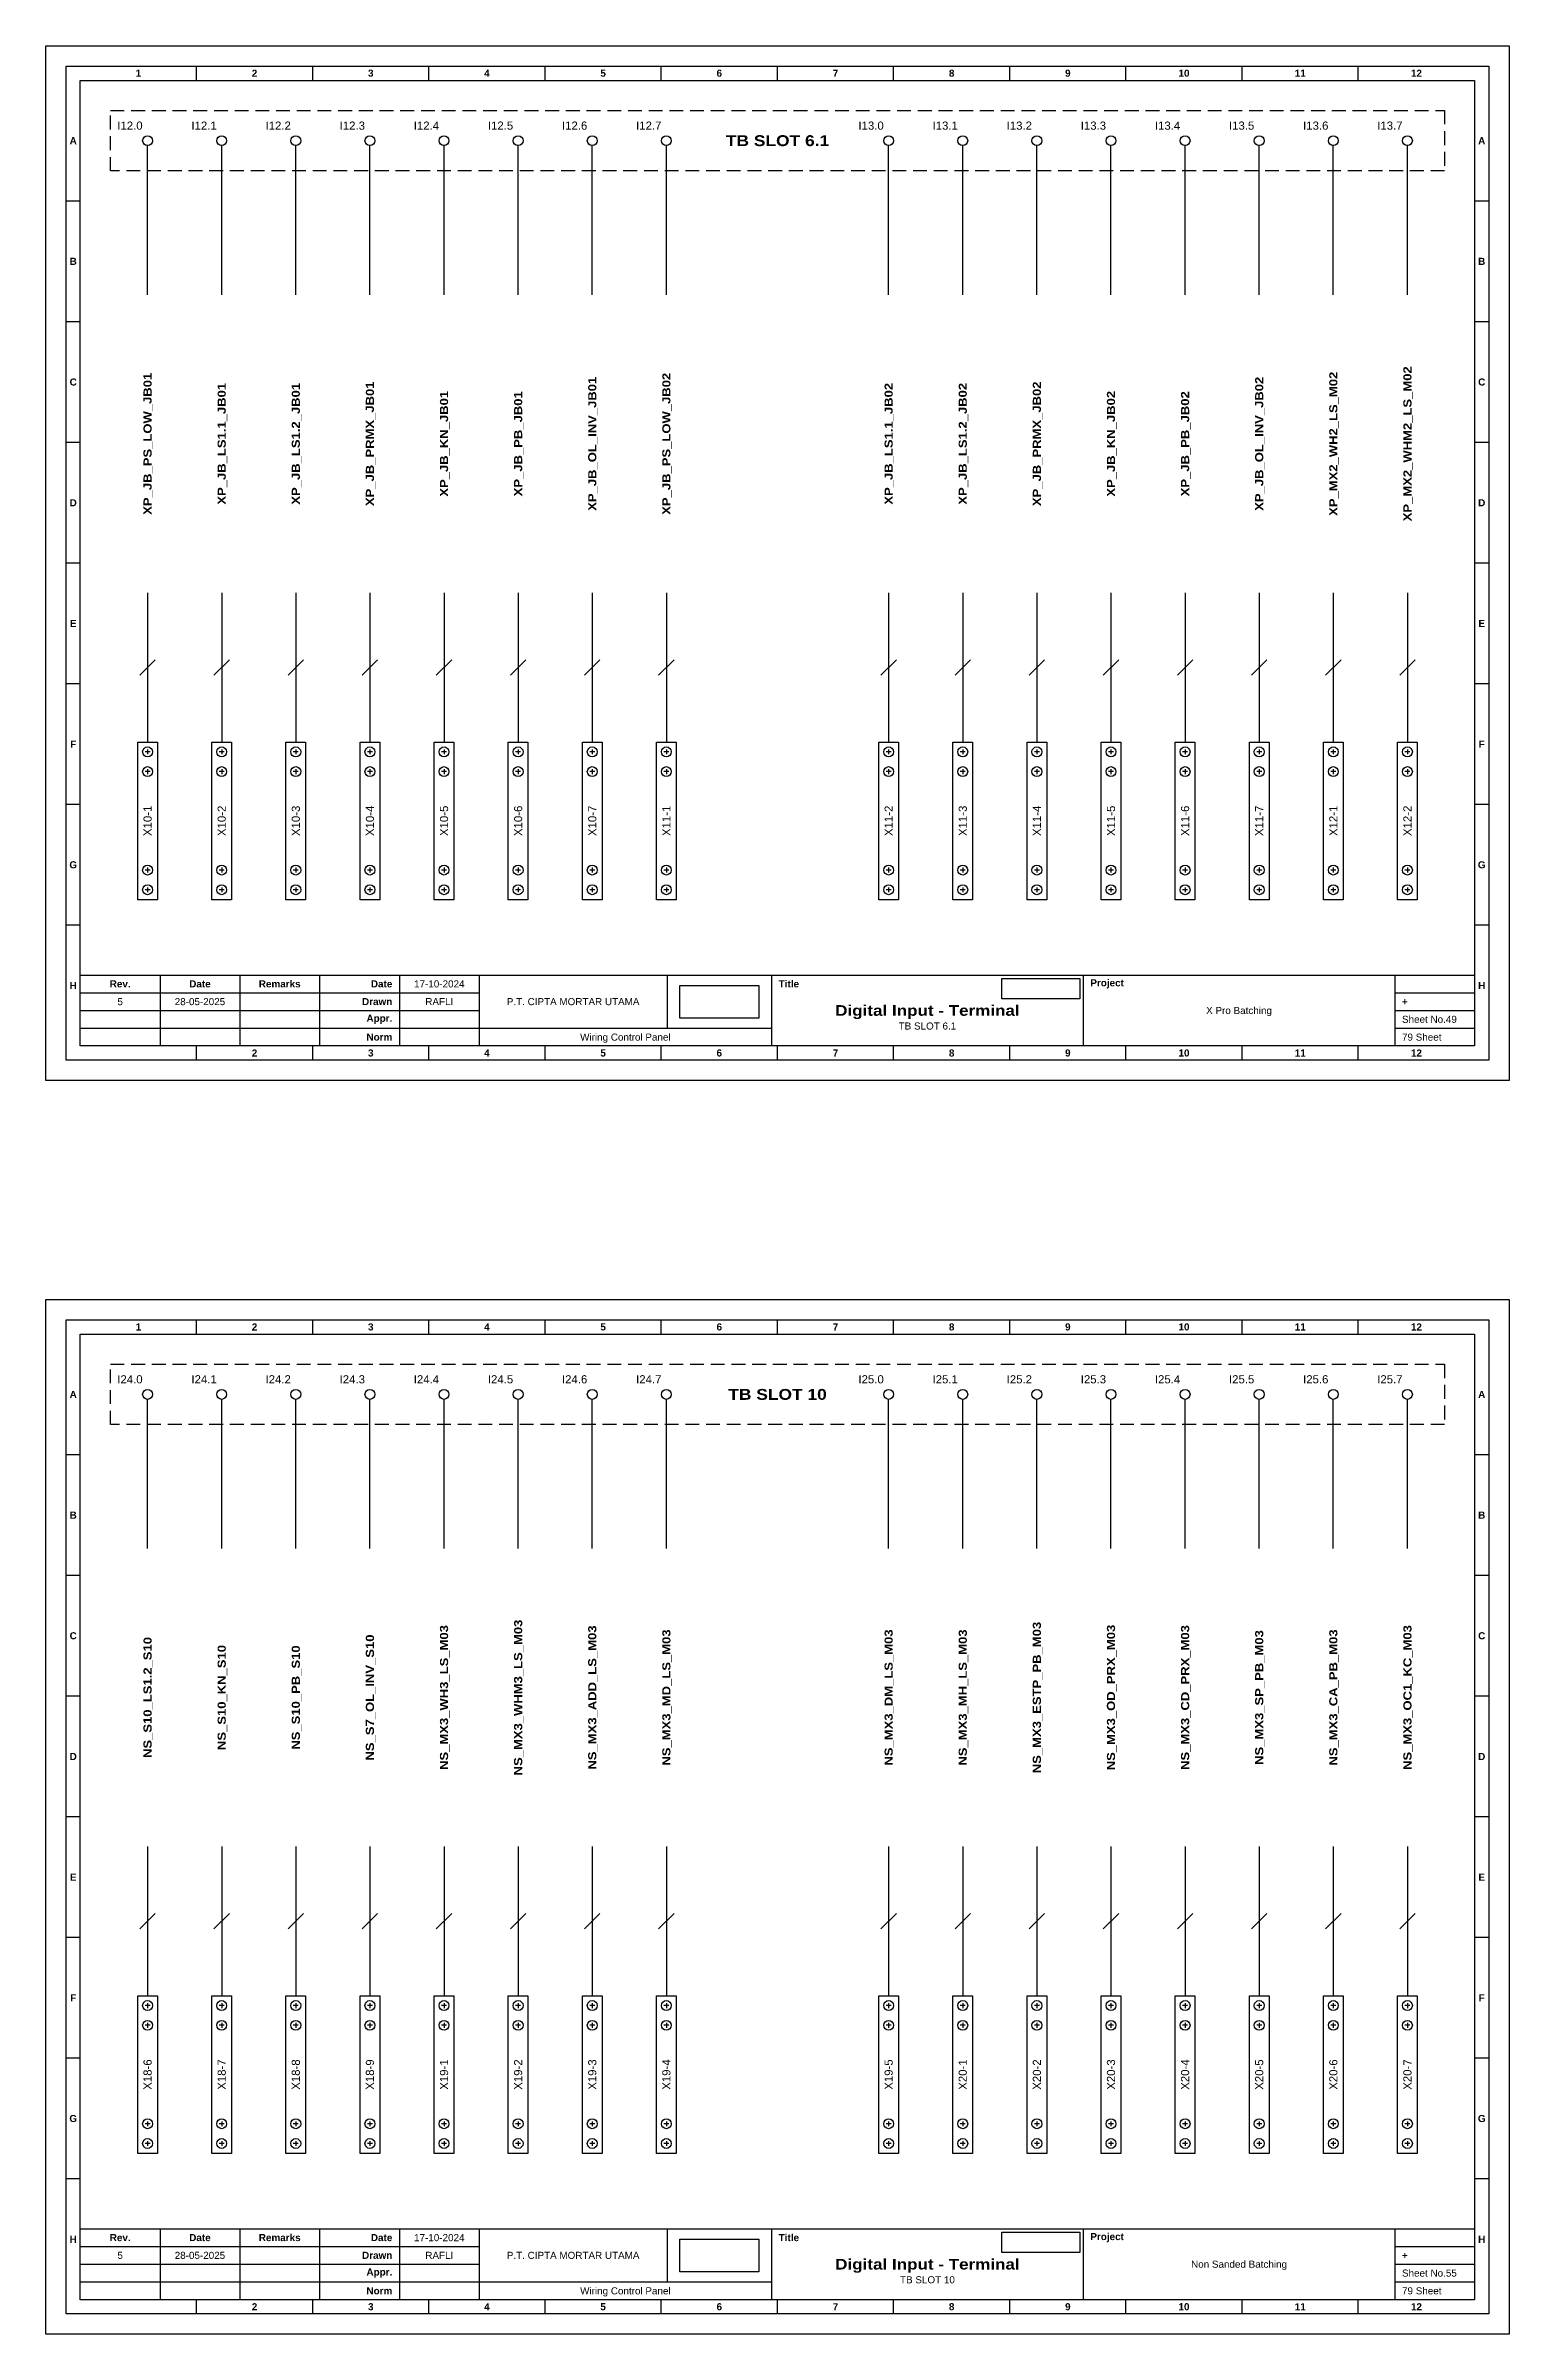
# Model space of a CAD drawing. Header units: millimetres. Extents: x 1758 to 3576, y 1915 to 2566.
# Drawn here: x 2377.8 to 2647.1, y 1914.5 to 2335.6 of the extents above; entities that cross this region are included whole.
import ezdxf
from ezdxf.enums import TextEntityAlignment as Align

# ---------------------------------------------------------------- set-up
doc = ezdxf.new("R2010")
doc.units = ezdxf.units.MM
doc.linetypes.add('HIDDEN', pattern=[9.525, 6.35, -3.175])
doc.styles.add('Bold', font='ariblk.ttf', dxfattribs={"height": 25.4})
doc.styles.get("Standard").update_dxf_attribs({"font": 'arial.ttf'})
picture_1 = doc.add_image_def('image1.png', size_in_pixel=(2048, 847))
picture_2 = doc.add_image_def('image2.png', size_in_pixel=(2092, 542))

# ---------------------------------------------------------------- blocks, each defined once
blk = doc.blocks.new('KOP MU PROJECT')
at = {"color": 6, "ltscale": 50}
for p, q in [((27.74, 184.05), (27.74, 186.66)), ((49.13, 184.05), (49.13, 186.66)), ((70.51, 184.05), (70.51, 186.66)), ((91.89, 184.05), (91.89, 186.66)), ((113.27, 184.05), (113.27, 186.66)), ((134.66, 184.05), (134.66, 186.66)), ((156.04, 184.05), (156.04, 186.66)), ((177.42, 184.05), (177.42, 186.66)), ((198.8, 184.05), (198.8, 186.66)), ((220.19, 184.05), (220.19, 186.66)), ((241.57, 184.05), (241.57, 186.66)), ((6.36, 161.84), (3.75, 161.84)), ((265.59, 161.84), (262.98, 161.84)), ((6.36, 139.63), (3.75, 139.63)), ((265.59, 139.63), (262.98, 139.63)), ((6.36, 117.42), (3.75, 117.42)), ((265.59, 117.42), (262.98, 117.42)), ((6.36, 95.22), (3.75, 95.22)), ((265.59, 95.22), (262.98, 95.22)), ((6.36, 73.01), (3.75, 73.01)), ((265.59, 73.01), (262.98, 73.01)), ((6.36, 50.8), (3.75, 50.8)), ((265.59, 50.8), (262.98, 50.8)), ((6.36, 28.59), (3.75, 28.59)), ((265.59, 28.59), (262.98, 28.59)), ((27.74, 3.75), (27.74, 6.36)), ((49.13, 3.75), (49.13, 6.36)), ((70.51, 3.75), (70.51, 6.36)), ((91.89, 3.75), (91.89, 6.36)), ((113.27, 3.75), (113.27, 6.36)), ((134.66, 3.75), (134.66, 6.36)), ((156.04, 3.75), (156.04, 6.36)), ((177.42, 3.75), (177.42, 6.36)), ((198.8, 3.75), (198.8, 6.36)), ((220.19, 3.75), (220.19, 6.36)), ((241.57, 3.75), (241.57, 6.36))]:
    blk.add_line(p, q, dxfattribs=at)
at = {"ltscale": 50}
for p, q in [((6.36, 19.41), (262.98, 19.41)), ((21.04, 19.41), (21.04, 6.36)), ((35.72, 19.41), (35.72, 6.36)), ((50.41, 19.41), (50.41, 6.36)), ((65.09, 19.41), (65.09, 6.36)), ((79.77, 19.41), (79.77, 6.36)), ((114.35, 19.41), (114.35, 9.62)), ((133.6, 19.41), (133.6, 6.36)), ((190.95, 19.41), (190.95, 6.36)), ((248.3, 19.41), (248.3, 6.36)), ((6.36, 16.15), (79.77, 16.15)), ((6.36, 12.89), (79.77, 12.89)), ((248.3, 16.15), (262.98, 16.15)), ((248.3, 12.89), (262.98, 12.89)), ((6.36, 9.62), (133.6, 9.62)), ((248.3, 9.62), (262.98, 9.62))]:
    blk.add_line(p, q, dxfattribs=at)
at = {"color": 1, "ltscale": 50}
blk.add_lwpolyline([(269.34, 0), (0, 0), (0, 190.41), (269.34, 190.41)], close=True, dxfattribs=at)
at = {"color": 6, "ltscale": 50}
for points in [[(265.59, 3.75), (3.75, 3.75), (3.75, 186.66), (265.59, 186.66)], [(262.98, 6.36), (6.36, 6.36), (6.36, 184.05), (262.98, 184.05)]]:
    blk.add_lwpolyline(points, close=True, dxfattribs=at)
at = {"ltscale": 50, "char_height": 1.305, "attachment_point": 4}
for s, width, heights, insert in [('\\pxqc;{\\fArial|b1|i0|c0|p34;1}', 21.3825, [2.51], (6.36, 185.36)), ('\\pxqc;{\\fArial|b1|i0|c0|p34;2}', 21.3825, [2.51], (27.74, 185.36)), ('\\pxqc;{\\fArial|b1|i0|c0|p34;3}', 21.3825, [2.51], (49.13, 185.36)), ('\\pxqc;{\\fArial|b1|i0|c0|p34;4}', 21.3825, [2.51], (70.51, 185.36)), ('\\pxqc;{\\fArial|b1|i0|c0|p34;5}', 21.3825, [2.51], (91.89, 185.36)), ('\\pxqc;{\\fArial|b1|i0|c0|p34;6}', 21.3825, [2.51], (113.27, 185.36)), ('\\pxqc;{\\fArial|b1|i0|c0|p34;7}', 21.3825, [2.51], (134.66, 185.36)), ('\\pxqc;{\\fArial|b1|i0|c0|p34;8}', 21.3825, [2.51], (156.04, 185.36)), ('\\pxqc;{\\fArial|b1|i0|c0|p34;9}', 21.3825, [2.51], (177.42, 185.36)), ('\\pxqc;{\\fArial|b1|i0|c0|p34;10}', 21.3825, [2.51], (198.8, 185.36)), ('\\pxqc;{\\fArial|b1|i0|c0|p34;11}', 21.3825, [2.51], (220.19, 185.36)), ('\\pxqc;{\\fArial|b1|i0|c0|p34;12}', 21.3825, [2.51], (241.57, 185.36)), ('\\pxqc;{\\fArial|b1|i0|c0|p34;A}', 2.61, [2.51], (3.75, 172.95)), ('\\pxqc;{\\fArial|b1|i0|c0|p34;A}', 2.61, [2.51], (262.98, 172.95)), ('\\pxqc;{\\fArial|b1|i0|c0|p34;B}', 2.61, [2.51], (3.75, 150.74)), ('\\pxqc;{\\fArial|b1|i0|c0|p34;B}', 2.61, [2.51], (262.98, 150.74)), ('\\pxqc;{\\fArial|b1|i0|c0|p34;C}', 2.61, [2.51], (3.75, 128.53)), ('\\pxqc;{\\fArial|b1|i0|c0|p34;C}', 2.61, [2.51], (262.98, 128.53)), ('\\pxqc;{\\fArial|b1|i0|c0|p34;D}', 2.61, [2.51], (3.75, 106.32)), ('\\pxqc;{\\fArial|b1|i0|c0|p34;D}', 2.61, [2.51], (262.98, 106.32)), ('\\pxqc;{\\fArial|b1|i0|c0|p34;E}', 2.61, [2.51], (3.75, 84.11)), ('\\pxqc;{\\fArial|b1|i0|c0|p34;E}', 2.61, [2.51], (262.98, 84.11)), ('\\pxqc;{\\fArial|b1|i0|c0|p34;F}', 2.61, [2.51], (3.75, 61.9)), ('\\pxqc;{\\fArial|b1|i0|c0|p34;F}', 2.61, [2.51], (262.98, 61.9)), ('\\pxqc;{\\fArial|b1|i0|c0|p34;G}', 2.61, [2.51], (3.75, 39.69)), ('\\pxqc;{\\fArial|b1|i0|c0|p34;G}', 2.61, [2.51], (262.98, 39.69)), ('\\pxqc;{\\fArial|b1|i0|c0|p34;H}', 2.61, [2.51], (3.75, 17.47)), ('\\pxqc;{\\fArial|b1|i0|c0|p34;Rev.}', 14.6811, [2.88], (6.36, 17.78)), ('\\pxqc;{\\fArial|b1|i0|c0|p34;Date}', 14.6811, [2.88], (21.04, 17.78)), ('\\pxqc;{\\fArial|b1|i0|c0|p34;Remarks}', 14.6811, [2.88], (35.72, 17.78)), ('\\pxqr;{\\fArial|b1|i0|c0|p34;Date}', 13.3761, [2.88], (50.41, 17.78)), ('\\pxql;{\\fArial|b1|i0|c0|p34;Title}', 50.2419, [2.88], (134.9, 17.78)), ('\\pxql;{\\fArial|b1|i0|c0|p34;Project}', 50.2419, [2.88], (192.25, 17.78)), ('\\pxqc;{\\fArial|b1|i0|c0|p34;H}', 2.61, [2.51], (262.98, 17.47)), ('\\pxqr;{\\fArial|b1|i0|c0|p34;Drawn}', 13.3761, [2.88], (50.41, 14.52)), ('\\pxql;{\\fArial|b1|i0|c0|p34;+}', 14.6811, [2.88], (249.61, 14.52)), ('\\pxqr;{\\fArial|b1|i0|c0|p34;Appr.}', 13.3761, [2.88], (50.41, 11.26)), ('\\pxqr;{\\fArial|b1|i0|c0|p34;Norm}', 13.3761, [2.88], (50.41, 7.99)), ('\\pxqc;{\\fArial|b1|i0|c0|p34;2}', 21.3825, [2.51], (27.74, 5.06)), ('\\pxqc;{\\fArial|b1|i0|c0|p34;3}', 21.3825, [2.51], (49.13, 5.06)), ('\\pxqc;{\\fArial|b1|i0|c0|p34;4}', 21.3825, [2.51], (70.51, 5.06)), ('\\pxqc;{\\fArial|b1|i0|c0|p34;5}', 21.3825, [2.51], (91.89, 5.06)), ('\\pxqc;{\\fArial|b1|i0|c0|p34;6}', 21.3825, [2.51], (113.27, 5.06)), ('\\pxqc;{\\fArial|b1|i0|c0|p34;7}', 21.3825, [2.51], (134.66, 5.06)), ('\\pxqc;{\\fArial|b1|i0|c0|p34;8}', 21.3825, [2.51], (156.04, 5.06)), ('\\pxqc;{\\fArial|b1|i0|c0|p34;9}', 21.3825, [2.51], (177.42, 5.06)), ('\\pxqc;{\\fArial|b1|i0|c0|p34;10}', 21.3825, [2.51], (198.8, 5.06)), ('\\pxqc;{\\fArial|b1|i0|c0|p34;11}', 21.3825, [2.51], (220.19, 5.06)), ('\\pxqc;{\\fArial|b1|i0|c0|p34;12}', 21.3825, [2.51], (241.57, 5.06))]:
    blk.add_mtext_dynamic_manual_height_columns(s, width=width, gutter_width=0.0326, heights=heights, dxfattribs=dict(at, insert=insert))
at = {"ltscale": 50}
for tag, p in [('DATECREATED', (72.43, 17.78)), ('REV', (13.7, 14.52)), ('REVDATE', (28.38, 14.52)), ('REMARKS', (43.06, 14.52)), ('DRAWN', (72.43, 14.52)), ('COMPANY', (97.06, 14.52)), ('PROJECT', (219.62, 12.89)), ('NORM', (72.43, 7.99)), ('APPR', (72.43, 11.26)), ('DRAWINGCATEGORY', (106.68, 7.99)), ('DESCRIPTION', (162.27, 10.03))]:
    blk.add_attdef(tag, text='', height=1.3, dxfattribs=at).set_placement(p, align=Align.MIDDLE_CENTER)
at = {"ltscale": 50, "style": 'Bold'}
blk.add_attdef('TITLE', text='', height=1.96, dxfattribs=at).set_placement((162.27, 12.89), align=Align.MIDDLE_CENTER)
at = {"ltscale": 50}
for tag, p in [('TOTALSHEET', (249.61, 7.99)), ('SHEETNUMBER', (249.61, 11.26))]:
    blk.add_attdef(tag, text='', height=1.3, dxfattribs=at).set_placement(p, align=Align.MIDDLE_LEFT)
image = blk.add_image(picture_1, insert=(116.72, 11.48), size_in_units=(14.5, 6), dxfattribs=at)
image.dxf.flags = 15
image = blk.add_image(picture_2, insert=(175.94, 15.04), size_in_units=(14.36, 3.72), dxfattribs=at)
image.dxf.flags = 15

msp = doc.modelspace()

# ---------------------------------------------------------------- linework, layer by layer
at = {"color": 146, "true_color": 0x105689}
for p, q in [((2396.49, 2289.83), (2396.49, 2317.27)), ((2410.13, 2289.83), (2410.13, 2317.27)), ((2423.77, 2289.83), (2423.77, 2317.27)), ((2437.41, 2289.83), (2437.41, 2317.27)), ((2451.05, 2289.83), (2451.05, 2317.27)), ((2464.69, 2289.83), (2464.69, 2317.27)), ((2478.33, 2289.83), (2478.33, 2317.27)), ((2491.97, 2289.83), (2491.97, 2317.27)), ((2532.88, 2289.83), (2532.88, 2317.27)), ((2546.52, 2289.83), (2546.52, 2317.27)), ((2560.16, 2289.83), (2560.16, 2317.27)), ((2573.8, 2289.83), (2573.8, 2317.27)), ((2587.44, 2289.83), (2587.44, 2317.27)), ((2601.08, 2289.83), (2601.08, 2317.27)), ((2614.72, 2289.83), (2614.72, 2317.27)), ((2628.36, 2289.83), (2628.36, 2317.27)), ((2396.49, 2234.96), (2396.49, 2207.52)), ((2410.13, 2234.96), (2410.13, 2207.52)), ((2423.77, 2234.96), (2423.77, 2207.52)), ((2437.41, 2234.96), (2437.41, 2207.52)), ((2451.05, 2234.96), (2451.05, 2207.52)), ((2464.69, 2234.96), (2464.69, 2207.52)), ((2478.33, 2234.96), (2478.33, 2207.52)), ((2491.97, 2234.96), (2491.97, 2207.52)), ((2532.88, 2234.96), (2532.88, 2207.52)), ((2546.52, 2234.96), (2546.52, 2207.52)), ((2560.16, 2234.96), (2560.16, 2207.52)), ((2573.8, 2234.96), (2573.8, 2207.52)), ((2587.44, 2234.96), (2587.44, 2207.52)), ((2601.08, 2234.96), (2601.08, 2207.52)), ((2614.72, 2234.96), (2614.72, 2207.52)), ((2628.36, 2234.96), (2628.36, 2207.52)), ((2395.07, 2219.83), (2397.9, 2222.66)), ((2408.71, 2219.83), (2411.54, 2222.66)), ((2422.35, 2219.83), (2425.18, 2222.66)), ((2435.99, 2219.83), (2438.82, 2222.66)), ((2449.63, 2219.83), (2452.46, 2222.66)), ((2463.27, 2219.83), (2466.1, 2222.66)), ((2476.91, 2219.83), (2479.74, 2222.66)), ((2490.55, 2219.83), (2493.38, 2222.66)), ((2531.47, 2219.83), (2534.3, 2222.66)), ((2545.11, 2219.83), (2547.94, 2222.66)), ((2558.75, 2219.83), (2561.58, 2222.66)), ((2572.39, 2219.83), (2575.22, 2222.66)), ((2586.03, 2219.83), (2588.86, 2222.66)), ((2599.67, 2219.83), (2602.5, 2222.66)), ((2613.31, 2219.83), (2616.14, 2222.66)), ((2626.95, 2219.83), (2629.78, 2222.66)), ((2396.49, 2059.13), (2396.49, 2086.57)), ((2410.13, 2059.13), (2410.13, 2086.57)), ((2423.77, 2059.13), (2423.77, 2086.57)), ((2437.41, 2059.13), (2437.41, 2086.57)), ((2451.05, 2059.13), (2451.05, 2086.57)), ((2464.69, 2059.13), (2464.69, 2086.57)), ((2478.33, 2059.13), (2478.33, 2086.57)), ((2491.97, 2059.13), (2491.97, 2086.57)), ((2532.88, 2059.13), (2532.88, 2086.57)), ((2546.52, 2059.13), (2546.52, 2086.57)), ((2560.16, 2059.13), (2560.16, 2086.57)), ((2573.8, 2059.13), (2573.8, 2086.57)), ((2587.44, 2059.13), (2587.44, 2086.57)), ((2601.08, 2059.13), (2601.08, 2086.57)), ((2614.72, 2059.13), (2614.72, 2086.57)), ((2628.36, 2059.13), (2628.36, 2086.57)), ((2396.49, 2004.26), (2396.49, 1976.82)), ((2410.13, 2004.26), (2410.13, 1976.82)), ((2423.77, 2004.26), (2423.77, 1976.82)), ((2437.41, 2004.26), (2437.41, 1976.82)), ((2451.05, 2004.26), (2451.05, 1976.82)), ((2464.69, 2004.26), (2464.69, 1976.82)), ((2478.33, 2004.26), (2478.33, 1976.82)), ((2491.97, 2004.26), (2491.97, 1976.82)), ((2532.88, 2004.26), (2532.88, 1976.82)), ((2546.52, 2004.26), (2546.52, 1976.82)), ((2560.16, 2004.26), (2560.16, 1976.82)), ((2573.8, 2004.26), (2573.8, 1976.82)), ((2587.44, 2004.26), (2587.44, 1976.82)), ((2601.08, 2004.26), (2601.08, 1976.82)), ((2614.72, 2004.26), (2614.72, 1976.82)), ((2628.36, 2004.26), (2628.36, 1976.82)), ((2395.07, 1989.12), (2397.9, 1991.95)), ((2408.71, 1989.12), (2411.54, 1991.95)), ((2422.35, 1989.12), (2425.18, 1991.95)), ((2435.99, 1989.12), (2438.82, 1991.95)), ((2449.63, 1989.12), (2452.46, 1991.95)), ((2463.27, 1989.12), (2466.1, 1991.95)), ((2476.91, 1989.12), (2479.74, 1991.95)), ((2490.55, 1989.12), (2493.38, 1991.95)), ((2531.47, 1989.12), (2534.3, 1991.95)), ((2545.11, 1989.12), (2547.94, 1991.95)), ((2558.75, 1989.12), (2561.58, 1991.95)), ((2572.39, 1989.12), (2575.22, 1991.95)), ((2586.03, 1989.12), (2588.86, 1991.95)), ((2599.67, 1989.12), (2602.5, 1991.95)), ((2613.31, 1989.12), (2616.14, 1991.95)), ((2626.95, 1989.12), (2629.78, 1991.95))]:
    msp.add_line(p, q, dxfattribs=at)
at = {"color": 6}
for p, q in [((2396.94, 2205.71), (2396.03, 2205.71)), ((2396.49, 2206.16), (2396.49, 2205.26)), ((2396.49, 2202.54), (2396.49, 2201.63)), ((2410.58, 2205.71), (2409.67, 2205.71)), ((2410.13, 2206.16), (2410.13, 2205.26)), ((2410.13, 2202.54), (2410.13, 2201.63)), ((2424.22, 2205.71), (2423.31, 2205.71)), ((2423.77, 2206.16), (2423.77, 2205.26)), ((2423.77, 2202.54), (2423.77, 2201.63)), ((2437.86, 2205.71), (2436.95, 2205.71)), ((2437.41, 2206.16), (2437.41, 2205.26)), ((2437.41, 2202.54), (2437.41, 2201.63)), ((2451.5, 2205.71), (2450.59, 2205.71)), ((2451.05, 2206.16), (2451.05, 2205.26)), ((2451.05, 2202.54), (2451.05, 2201.63)), ((2465.14, 2205.71), (2464.23, 2205.71)), ((2464.69, 2206.16), (2464.69, 2205.26)), ((2464.69, 2202.54), (2464.69, 2201.63)), ((2478.78, 2205.71), (2477.87, 2205.71)), ((2478.33, 2206.16), (2478.33, 2205.26)), ((2478.33, 2202.54), (2478.33, 2201.63)), ((2492.42, 2205.71), (2491.51, 2205.71)), ((2491.97, 2206.16), (2491.97, 2205.26)), ((2491.97, 2202.54), (2491.97, 2201.63)), ((2533.34, 2205.71), (2532.43, 2205.71)), ((2532.88, 2206.16), (2532.88, 2205.26)), ((2532.88, 2202.54), (2532.88, 2201.63)), ((2546.98, 2205.71), (2546.07, 2205.71)), ((2546.52, 2206.16), (2546.52, 2205.26)), ((2546.52, 2202.54), (2546.52, 2201.63)), ((2560.62, 2205.71), (2559.71, 2205.71)), ((2560.16, 2206.16), (2560.16, 2205.26)), ((2560.16, 2202.54), (2560.16, 2201.63)), ((2574.26, 2205.71), (2573.35, 2205.71)), ((2573.8, 2206.16), (2573.8, 2205.26)), ((2573.8, 2202.54), (2573.8, 2201.63)), ((2587.9, 2205.71), (2586.99, 2205.71)), ((2587.44, 2206.16), (2587.44, 2205.26)), ((2587.44, 2202.54), (2587.44, 2201.63)), ((2601.54, 2205.71), (2600.63, 2205.71)), ((2601.08, 2206.16), (2601.08, 2205.26)), ((2601.08, 2202.54), (2601.08, 2201.63)), ((2615.18, 2205.71), (2614.27, 2205.71)), ((2614.72, 2206.16), (2614.72, 2205.26)), ((2614.72, 2202.54), (2614.72, 2201.63)), ((2628.82, 2205.71), (2627.91, 2205.71)), ((2628.36, 2206.16), (2628.36, 2205.26)), ((2628.36, 2202.54), (2628.36, 2201.63)), ((2396.94, 2202.08), (2396.03, 2202.08)), ((2410.58, 2202.08), (2409.67, 2202.08)), ((2424.22, 2202.08), (2423.31, 2202.08)), ((2437.86, 2202.08), (2436.95, 2202.08)), ((2451.5, 2202.08), (2450.59, 2202.08)), ((2465.14, 2202.08), (2464.23, 2202.08)), ((2478.78, 2202.08), (2477.87, 2202.08)), ((2492.42, 2202.08), (2491.51, 2202.08)), ((2533.34, 2202.08), (2532.43, 2202.08)), ((2546.98, 2202.08), (2546.07, 2202.08)), ((2560.62, 2202.08), (2559.71, 2202.08)), ((2574.26, 2202.08), (2573.35, 2202.08)), ((2587.9, 2202.08), (2586.99, 2202.08)), ((2601.54, 2202.08), (2600.63, 2202.08)), ((2615.18, 2202.08), (2614.27, 2202.08)), ((2628.82, 2202.08), (2627.91, 2202.08)), ((2396.94, 2183.95), (2396.03, 2183.95)), ((2396.49, 2184.41), (2396.49, 2183.5)), ((2410.58, 2183.95), (2409.67, 2183.95)), ((2410.13, 2184.41), (2410.13, 2183.5)), ((2424.22, 2183.95), (2423.31, 2183.95)), ((2423.77, 2184.41), (2423.77, 2183.5)), ((2437.86, 2183.95), (2436.95, 2183.95)), ((2437.41, 2184.41), (2437.41, 2183.5)), ((2451.5, 2183.95), (2450.59, 2183.95)), ((2451.05, 2184.41), (2451.05, 2183.5)), ((2465.14, 2183.95), (2464.23, 2183.95)), ((2464.69, 2184.41), (2464.69, 2183.5)), ((2478.78, 2183.95), (2477.87, 2183.95)), ((2478.33, 2184.41), (2478.33, 2183.5)), ((2492.42, 2183.95), (2491.51, 2183.95)), ((2491.97, 2184.41), (2491.97, 2183.5)), ((2533.34, 2183.95), (2532.43, 2183.95)), ((2532.88, 2184.41), (2532.88, 2183.5)), ((2546.98, 2183.95), (2546.07, 2183.95)), ((2546.52, 2184.41), (2546.52, 2183.5)), ((2560.62, 2183.95), (2559.71, 2183.95)), ((2560.16, 2184.41), (2560.16, 2183.5)), ((2574.26, 2183.95), (2573.35, 2183.95)), ((2573.8, 2184.41), (2573.8, 2183.5)), ((2587.9, 2183.95), (2586.99, 2183.95)), ((2587.44, 2184.41), (2587.44, 2183.5)), ((2601.54, 2183.95), (2600.63, 2183.95)), ((2601.08, 2184.41), (2601.08, 2183.5)), ((2615.18, 2183.95), (2614.27, 2183.95)), ((2614.72, 2184.41), (2614.72, 2183.5)), ((2628.82, 2183.95), (2627.91, 2183.95)), ((2628.36, 2184.41), (2628.36, 2183.5)), ((2396.94, 2180.33), (2396.03, 2180.33)), ((2396.49, 2180.78), (2396.49, 2179.87)), ((2410.58, 2180.33), (2409.67, 2180.33)), ((2410.13, 2180.78), (2410.13, 2179.87)), ((2424.22, 2180.33), (2423.31, 2180.33)), ((2423.77, 2180.78), (2423.77, 2179.87)), ((2437.86, 2180.33), (2436.95, 2180.33)), ((2437.41, 2180.78), (2437.41, 2179.87)), ((2451.5, 2180.33), (2450.59, 2180.33)), ((2451.05, 2180.78), (2451.05, 2179.87)), ((2465.14, 2180.33), (2464.23, 2180.33)), ((2464.69, 2180.78), (2464.69, 2179.87)), ((2478.78, 2180.33), (2477.87, 2180.33)), ((2478.33, 2180.78), (2478.33, 2179.87)), ((2492.42, 2180.33), (2491.51, 2180.33)), ((2491.97, 2180.78), (2491.97, 2179.87)), ((2533.34, 2180.33), (2532.43, 2180.33)), ((2532.88, 2180.78), (2532.88, 2179.87)), ((2546.98, 2180.33), (2546.07, 2180.33)), ((2546.52, 2180.78), (2546.52, 2179.87)), ((2560.62, 2180.33), (2559.71, 2180.33)), ((2560.16, 2180.78), (2560.16, 2179.87)), ((2574.26, 2180.33), (2573.35, 2180.33)), ((2573.8, 2180.78), (2573.8, 2179.87)), ((2587.9, 2180.33), (2586.99, 2180.33)), ((2587.44, 2180.78), (2587.44, 2179.87)), ((2601.54, 2180.33), (2600.63, 2180.33)), ((2601.08, 2180.78), (2601.08, 2179.87)), ((2615.18, 2180.33), (2614.27, 2180.33)), ((2614.72, 2180.78), (2614.72, 2179.87)), ((2628.82, 2180.33), (2627.91, 2180.33)), ((2628.36, 2180.78), (2628.36, 2179.87)), ((2396.49, 1975.46), (2396.49, 1974.55)), ((2410.13, 1975.46), (2410.13, 1974.55)), ((2423.77, 1975.46), (2423.77, 1974.55)), ((2437.41, 1975.46), (2437.41, 1974.55)), ((2451.05, 1975.46), (2451.05, 1974.55)), ((2464.69, 1975.46), (2464.69, 1974.55)), ((2478.33, 1975.46), (2478.33, 1974.55)), ((2491.97, 1975.46), (2491.97, 1974.55)), ((2532.88, 1975.46), (2532.88, 1974.55)), ((2546.52, 1975.46), (2546.52, 1974.55)), ((2560.16, 1975.46), (2560.16, 1974.55)), ((2573.8, 1975.46), (2573.8, 1974.55)), ((2587.44, 1975.46), (2587.44, 1974.55)), ((2601.08, 1975.46), (2601.08, 1974.55)), ((2614.72, 1975.46), (2614.72, 1974.55)), ((2628.36, 1975.46), (2628.36, 1974.55)), ((2396.94, 1975.01), (2396.03, 1975.01)), ((2396.94, 1971.38), (2396.03, 1971.38)), ((2396.49, 1971.83), (2396.49, 1970.93)), ((2410.58, 1975.01), (2409.67, 1975.01)), ((2410.58, 1971.38), (2409.67, 1971.38)), ((2410.13, 1971.83), (2410.13, 1970.93)), ((2424.22, 1975.01), (2423.31, 1975.01)), ((2424.22, 1971.38), (2423.31, 1971.38)), ((2423.77, 1971.83), (2423.77, 1970.93)), ((2437.86, 1975.01), (2436.95, 1975.01)), ((2437.86, 1971.38), (2436.95, 1971.38)), ((2437.41, 1971.83), (2437.41, 1970.93)), ((2451.5, 1975.01), (2450.59, 1975.01)), ((2451.5, 1971.38), (2450.59, 1971.38)), ((2451.05, 1971.83), (2451.05, 1970.93)), ((2465.14, 1975.01), (2464.23, 1975.01)), ((2465.14, 1971.38), (2464.23, 1971.38)), ((2464.69, 1971.83), (2464.69, 1970.93)), ((2478.78, 1975.01), (2477.87, 1975.01)), ((2478.78, 1971.38), (2477.87, 1971.38)), ((2478.33, 1971.83), (2478.33, 1970.93)), ((2492.42, 1975.01), (2491.51, 1975.01)), ((2492.42, 1971.38), (2491.51, 1971.38)), ((2491.97, 1971.83), (2491.97, 1970.93)), ((2533.34, 1975.01), (2532.43, 1975.01)), ((2533.34, 1971.38), (2532.43, 1971.38)), ((2532.88, 1971.83), (2532.88, 1970.93)), ((2546.98, 1975.01), (2546.07, 1975.01)), ((2546.98, 1971.38), (2546.07, 1971.38)), ((2546.52, 1971.83), (2546.52, 1970.93)), ((2560.62, 1975.01), (2559.71, 1975.01)), ((2560.62, 1971.38), (2559.71, 1971.38)), ((2560.16, 1971.83), (2560.16, 1970.93)), ((2574.26, 1975.01), (2573.35, 1975.01)), ((2574.26, 1971.38), (2573.35, 1971.38)), ((2573.8, 1971.83), (2573.8, 1970.93)), ((2587.9, 1975.01), (2586.99, 1975.01)), ((2587.9, 1971.38), (2586.99, 1971.38)), ((2587.44, 1971.83), (2587.44, 1970.93)), ((2601.54, 1975.01), (2600.63, 1975.01)), ((2601.54, 1971.38), (2600.63, 1971.38)), ((2601.08, 1971.83), (2601.08, 1970.93)), ((2615.18, 1975.01), (2614.27, 1975.01)), ((2615.18, 1971.38), (2614.27, 1971.38)), ((2614.72, 1971.83), (2614.72, 1970.93)), ((2628.82, 1975.01), (2627.91, 1975.01)), ((2628.82, 1971.38), (2627.91, 1971.38)), ((2628.36, 1971.83), (2628.36, 1970.93)), ((2396.94, 1953.25), (2396.03, 1953.25)), ((2396.49, 1953.7), (2396.49, 1952.79)), ((2396.49, 1950.07), (2396.49, 1949.17)), ((2410.58, 1953.25), (2409.67, 1953.25)), ((2410.13, 1953.7), (2410.13, 1952.79)), ((2410.13, 1950.07), (2410.13, 1949.17)), ((2424.22, 1953.25), (2423.31, 1953.25)), ((2423.77, 1953.7), (2423.77, 1952.79)), ((2423.77, 1950.07), (2423.77, 1949.17)), ((2437.86, 1953.25), (2436.95, 1953.25)), ((2437.41, 1953.7), (2437.41, 1952.79)), ((2437.41, 1950.07), (2437.41, 1949.17)), ((2451.5, 1953.25), (2450.59, 1953.25)), ((2451.05, 1953.7), (2451.05, 1952.79)), ((2451.05, 1950.07), (2451.05, 1949.17)), ((2465.14, 1953.25), (2464.23, 1953.25)), ((2464.69, 1953.7), (2464.69, 1952.79)), ((2464.69, 1950.07), (2464.69, 1949.17)), ((2478.78, 1953.25), (2477.87, 1953.25)), ((2478.33, 1953.7), (2478.33, 1952.79)), ((2478.33, 1950.07), (2478.33, 1949.17)), ((2492.42, 1953.25), (2491.51, 1953.25)), ((2491.97, 1953.7), (2491.97, 1952.79)), ((2491.97, 1950.07), (2491.97, 1949.17)), ((2533.34, 1953.25), (2532.43, 1953.25)), ((2532.88, 1953.7), (2532.88, 1952.79)), ((2532.88, 1950.07), (2532.88, 1949.17)), ((2546.98, 1953.25), (2546.07, 1953.25)), ((2546.52, 1953.7), (2546.52, 1952.79)), ((2546.52, 1950.07), (2546.52, 1949.17)), ((2560.62, 1953.25), (2559.71, 1953.25)), ((2560.16, 1953.7), (2560.16, 1952.79)), ((2560.16, 1950.07), (2560.16, 1949.17)), ((2574.26, 1953.25), (2573.35, 1953.25)), ((2573.8, 1953.7), (2573.8, 1952.79)), ((2573.8, 1950.07), (2573.8, 1949.17)), ((2587.9, 1953.25), (2586.99, 1953.25)), ((2587.44, 1953.7), (2587.44, 1952.79)), ((2587.44, 1950.07), (2587.44, 1949.17)), ((2601.54, 1953.25), (2600.63, 1953.25)), ((2601.08, 1953.7), (2601.08, 1952.79)), ((2601.08, 1950.07), (2601.08, 1949.17)), ((2615.18, 1953.25), (2614.27, 1953.25)), ((2614.72, 1953.7), (2614.72, 1952.79)), ((2614.72, 1950.07), (2614.72, 1949.17)), ((2628.82, 1953.25), (2627.91, 1953.25)), ((2628.36, 1953.7), (2628.36, 1952.79)), ((2628.36, 1950.07), (2628.36, 1949.17)), ((2396.94, 1949.62), (2396.03, 1949.62)), ((2410.58, 1949.62), (2409.67, 1949.62)), ((2424.22, 1949.62), (2423.31, 1949.62)), ((2437.86, 1949.62), (2436.95, 1949.62)), ((2451.5, 1949.62), (2450.59, 1949.62)), ((2465.14, 1949.62), (2464.23, 1949.62)), ((2478.78, 1949.62), (2477.87, 1949.62)), ((2492.42, 1949.62), (2491.51, 1949.62)), ((2533.34, 1949.62), (2532.43, 1949.62)), ((2546.98, 1949.62), (2546.07, 1949.62)), ((2560.62, 1949.62), (2559.71, 1949.62)), ((2574.26, 1949.62), (2573.35, 1949.62)), ((2587.9, 1949.62), (2586.99, 1949.62)), ((2601.54, 1949.62), (2600.63, 1949.62)), ((2615.18, 1949.62), (2614.27, 1949.62)), ((2628.82, 1949.62), (2627.91, 1949.62))]:
    msp.add_line(p, q, dxfattribs=at)
at = {"linetype": 'HIDDEN', "ltscale": 0.4}
for points in [[(2389.67, 2323.73), (2635.18, 2323.73), (2635.18, 2312.63), (2389.67, 2312.63)], [(2389.67, 2093.02), (2635.18, 2093.02), (2635.18, 2081.92), (2389.67, 2081.92)]]:
    msp.add_lwpolyline(points, close=True, dxfattribs=at)
at = {"color": 6}
for points in [[(2394.67, 2207.52), (2398.3, 2207.52), (2398.3, 2178.51), (2394.67, 2178.51)], [(2408.31, 2207.52), (2411.94, 2207.52), (2411.94, 2178.51), (2408.31, 2178.51)], [(2421.95, 2207.52), (2425.58, 2207.52), (2425.58, 2178.51), (2421.95, 2178.51)], [(2435.59, 2207.52), (2439.22, 2207.52), (2439.22, 2178.51), (2435.59, 2178.51)], [(2449.23, 2207.52), (2452.86, 2207.52), (2452.86, 2178.51), (2449.23, 2178.51)], [(2462.87, 2207.52), (2466.5, 2207.52), (2466.5, 2178.51), (2462.87, 2178.51)], [(2476.51, 2207.52), (2480.14, 2207.52), (2480.14, 2178.51), (2476.51, 2178.51)], [(2490.15, 2207.52), (2493.78, 2207.52), (2493.78, 2178.51), (2490.15, 2178.51)], [(2531.07, 2207.52), (2534.7, 2207.52), (2534.7, 2178.51), (2531.07, 2178.51)], [(2544.71, 2207.52), (2548.34, 2207.52), (2548.34, 2178.51), (2544.71, 2178.51)], [(2558.35, 2207.52), (2561.98, 2207.52), (2561.98, 2178.51), (2558.35, 2178.51)], [(2571.99, 2207.52), (2575.62, 2207.52), (2575.62, 2178.51), (2571.99, 2178.51)], [(2585.63, 2207.52), (2589.26, 2207.52), (2589.26, 2178.51), (2585.63, 2178.51)], [(2599.27, 2207.52), (2602.9, 2207.52), (2602.9, 2178.51), (2599.27, 2178.51)], [(2612.91, 2207.52), (2616.54, 2207.52), (2616.54, 2178.51), (2612.91, 2178.51)], [(2626.55, 2207.52), (2630.18, 2207.52), (2630.18, 2178.51), (2626.55, 2178.51)], [(2394.67, 1976.82), (2398.3, 1976.82), (2398.3, 1947.81), (2394.67, 1947.81)], [(2408.31, 1976.82), (2411.94, 1976.82), (2411.94, 1947.81), (2408.31, 1947.81)], [(2421.95, 1976.82), (2425.58, 1976.82), (2425.58, 1947.81), (2421.95, 1947.81)], [(2435.59, 1976.82), (2439.22, 1976.82), (2439.22, 1947.81), (2435.59, 1947.81)], [(2449.23, 1976.82), (2452.86, 1976.82), (2452.86, 1947.81), (2449.23, 1947.81)], [(2462.87, 1976.82), (2466.5, 1976.82), (2466.5, 1947.81), (2462.87, 1947.81)], [(2476.51, 1976.82), (2480.14, 1976.82), (2480.14, 1947.81), (2476.51, 1947.81)], [(2490.15, 1976.82), (2493.78, 1976.82), (2493.78, 1947.81), (2490.15, 1947.81)], [(2531.07, 1976.82), (2534.7, 1976.82), (2534.7, 1947.81), (2531.07, 1947.81)], [(2544.71, 1976.82), (2548.34, 1976.82), (2548.34, 1947.81), (2544.71, 1947.81)], [(2558.35, 1976.82), (2561.98, 1976.82), (2561.98, 1947.81), (2558.35, 1947.81)], [(2571.99, 1976.82), (2575.62, 1976.82), (2575.62, 1947.81), (2571.99, 1947.81)], [(2585.63, 1976.82), (2589.26, 1976.82), (2589.26, 1947.81), (2585.63, 1947.81)], [(2599.27, 1976.82), (2602.9, 1976.82), (2602.9, 1947.81), (2599.27, 1947.81)], [(2612.91, 1976.82), (2616.54, 1976.82), (2616.54, 1947.81), (2612.91, 1947.81)], [(2626.55, 1976.82), (2630.18, 1976.82), (2630.18, 1947.81), (2626.55, 1947.81)]]:
    msp.add_lwpolyline(points, close=True, dxfattribs=at)
at = {"color": 146, "ltscale": 500, "true_color": 0x105689}
for centre in [(2396.49, 2318.18), (2410.13, 2318.18), (2423.77, 2318.18), (2437.41, 2318.18), (2451.05, 2318.18), (2464.69, 2318.18), (2478.33, 2318.18), (2491.97, 2318.18), (2532.88, 2318.18), (2546.52, 2318.18), (2560.16, 2318.18), (2573.8, 2318.18), (2587.44, 2318.18), (2601.08, 2318.18), (2614.72, 2318.18), (2628.36, 2318.18), (2396.49, 2087.47), (2410.13, 2087.47), (2423.77, 2087.47), (2437.41, 2087.47), (2451.05, 2087.47), (2464.69, 2087.47), (2478.33, 2087.47), (2491.97, 2087.47), (2532.88, 2087.47), (2546.52, 2087.47), (2560.16, 2087.47), (2573.8, 2087.47), (2587.44, 2087.47), (2601.08, 2087.47), (2614.72, 2087.47), (2628.36, 2087.47)]:
    msp.add_circle(centre, 0.907, dxfattribs=at)
at = {"color": 6, "ltscale": 500}
for centre in [(2396.49, 2205.71), (2396.49, 2202.08), (2410.13, 2205.71), (2410.13, 2202.08), (2423.77, 2205.71), (2423.77, 2202.08), (2437.41, 2205.71), (2437.41, 2202.08), (2451.05, 2205.71), (2451.05, 2202.08), (2464.69, 2205.71), (2464.69, 2202.08), (2478.33, 2205.71), (2478.33, 2202.08), (2491.97, 2205.71), (2491.97, 2202.08), (2532.88, 2205.71), (2532.88, 2202.08), (2546.52, 2205.71), (2546.52, 2202.08), (2560.16, 2205.71), (2560.16, 2202.08), (2573.8, 2205.71), (2573.8, 2202.08), (2587.44, 2205.71), (2587.44, 2202.08), (2601.08, 2205.71), (2601.08, 2202.08), (2614.72, 2205.71), (2614.72, 2202.08), (2628.36, 2205.71), (2628.36, 2202.08), (2396.49, 2183.95), (2410.13, 2183.95), (2423.77, 2183.95), (2437.41, 2183.95), (2451.05, 2183.95), (2464.69, 2183.95), (2478.33, 2183.95), (2491.97, 2183.95), (2532.88, 2183.95), (2546.52, 2183.95), (2560.16, 2183.95), (2573.8, 2183.95), (2587.44, 2183.95), (2601.08, 2183.95), (2614.72, 2183.95), (2628.36, 2183.95), (2396.49, 2180.33), (2410.13, 2180.33), (2423.77, 2180.33), (2437.41, 2180.33), (2451.05, 2180.33), (2464.69, 2180.33), (2478.33, 2180.33), (2491.97, 2180.33), (2532.88, 2180.33), (2546.52, 2180.33), (2560.16, 2180.33), (2573.8, 2180.33), (2587.44, 2180.33), (2601.08, 2180.33), (2614.72, 2180.33), (2628.36, 2180.33), (2396.49, 1975.01), (2410.13, 1975.01), (2423.77, 1975.01), (2437.41, 1975.01), (2451.05, 1975.01), (2464.69, 1975.01), (2478.33, 1975.01), (2491.97, 1975.01), (2532.88, 1975.01), (2546.52, 1975.01), (2560.16, 1975.01), (2573.8, 1975.01), (2587.44, 1975.01), (2601.08, 1975.01), (2614.72, 1975.01), (2628.36, 1975.01), (2396.49, 1971.38), (2410.13, 1971.38), (2423.77, 1971.38), (2437.41, 1971.38), (2451.05, 1971.38), (2464.69, 1971.38), (2478.33, 1971.38), (2491.97, 1971.38), (2532.88, 1971.38), (2546.52, 1971.38), (2560.16, 1971.38), (2573.8, 1971.38), (2587.44, 1971.38), (2601.08, 1971.38), (2614.72, 1971.38), (2628.36, 1971.38), (2396.49, 1953.25), (2410.13, 1953.25), (2423.77, 1953.25), (2437.41, 1953.25), (2451.05, 1953.25), (2464.69, 1953.25), (2478.33, 1953.25), (2491.97, 1953.25), (2532.88, 1953.25), (2546.52, 1953.25), (2560.16, 1953.25), (2573.8, 1953.25), (2587.44, 1953.25), (2601.08, 1953.25), (2614.72, 1953.25), (2628.36, 1953.25), (2396.49, 1949.62), (2410.13, 1949.62), (2423.77, 1949.62), (2437.41, 1949.62), (2451.05, 1949.62), (2464.69, 1949.62), (2478.33, 1949.62), (2491.97, 1949.62), (2532.88, 1949.62), (2546.52, 1949.62), (2560.16, 1949.62), (2573.8, 1949.62), (2587.44, 1949.62), (2601.08, 1949.62), (2614.72, 1949.62), (2628.36, 1949.62)]:
    msp.add_circle(centre, 0.907, dxfattribs=at)

# ---------------------------------------------------------------- block references
for p, values in [((2377.75, 2145.23), {'DESCRIPTION': 'TB SLOT 6.1', 'TITLE': 'Digital Input - Terminal', 'PROJECT': 'X Pro Batching', 'COMPANY': 'P.T. CIPTA MORTAR UTAMA', 'DRAWINGCATEGORY': 'Wiring Control Panel', 'DRAWN': 'RAFLI', 'DATECREATED': '17-10-2024', 'REVDATE': '28-05-2025', 'REV': '5', 'SHEETNUMBER': 'Sheet No.49', 'TOTALSHEET': '79 Sheet'}), ((2377.75, 1914.52), {'DESCRIPTION': 'TB SLOT 10', 'TITLE': 'Digital Input - Terminal', 'PROJECT': 'Non Sanded Batching', 'COMPANY': 'P.T. CIPTA MORTAR UTAMA', 'DRAWINGCATEGORY': 'Wiring Control Panel', 'DRAWN': 'RAFLI', 'DATECREATED': '17-10-2024', 'REVDATE': '28-05-2025', 'REV': '5', 'SHEETNUMBER': 'Sheet No.55', 'TOTALSHEET': '79 Sheet'})]:
    msp.add_blockref('KOP MU PROJECT', p).add_auto_attribs(values)

# ---------------------------------------------------------------- texts
at = {"ltscale": 500}
for s, p in [('I12.0', (2395.58, 2320.95)), ('I12.1', (2409.22, 2320.95)), ('I12.2', (2422.86, 2320.95)), ('I12.3', (2436.5, 2320.95)), ('I12.4', (2450.14, 2320.95)), ('I12.5', (2463.78, 2320.95)), ('I12.6', (2477.42, 2320.95)), ('I12.7', (2491.06, 2320.95)), ('I13.0', (2531.98, 2320.95)), ('I13.1', (2545.62, 2320.95)), ('I13.2', (2559.26, 2320.95)), ('I13.3', (2572.9, 2320.95)), ('I13.4', (2586.54, 2320.95)), ('I13.5', (2600.18, 2320.95)), ('I13.6', (2613.82, 2320.95)), ('I13.7', (2627.46, 2320.95)), ('I24.0', (2395.58, 2090.25)), ('I24.1', (2409.22, 2090.25)), ('I24.2', (2422.86, 2090.25)), ('I24.3', (2436.5, 2090.25)), ('I24.4', (2450.14, 2090.25)), ('I24.5', (2463.78, 2090.25)), ('I24.6', (2477.42, 2090.25)), ('I24.7', (2491.06, 2090.25)), ('I25.0', (2531.98, 2090.25)), ('I25.1', (2545.62, 2090.25)), ('I25.2', (2559.26, 2090.25)), ('I25.3', (2572.9, 2090.25)), ('I25.4', (2586.54, 2090.25)), ('I25.5', (2600.18, 2090.25)), ('I25.6', (2613.82, 2090.25)), ('I25.7', (2627.46, 2090.25))]:
    msp.add_text(s, height=1.5, dxfattribs=at).set_placement(p, align=Align.MIDDLE_RIGHT)
at = {"ltscale": 500, "style": 'Bold'}
for s, p in [('TB SLOT 6.1', (2512.43, 2318.18)), ('TB SLOT 10', (2512.43, 2087.47))]:
    msp.add_text(s, height=2, dxfattribs=at).set_placement(p, align=Align.MIDDLE_CENTER)
for s, p in [('XP_JB_PS_LOW_JB01', (2396.49, 2262.4)), ('XP_JB_OL_INV_JB01', (2478.33, 2262.4)), ('XP_JB_PS_LOW_JB02', (2491.97, 2262.4)), ('XP_JB_OL_INV_JB02', (2601.08, 2262.4)), ('XP_MX2_WH2_LS_M02', (2614.72, 2262.4)), ('XP_MX2_WHM2_LS_M02', (2628.36, 2262.4)), ('XP_JB_LS1.1_JB01', (2410.13, 2262.4)), ('XP_JB_LS1.2_JB01', (2423.77, 2262.4)), ('XP_JB_PRMX_JB01', (2437.41, 2262.4)), ('XP_JB_KN_JB01', (2451.05, 2262.4)), ('XP_JB_PB_JB01', (2464.69, 2262.4)), ('XP_JB_LS1.1_JB02', (2532.88, 2262.4)), ('XP_JB_LS1.2_JB02', (2546.52, 2262.4)), ('XP_JB_PRMX_JB02', (2560.16, 2262.4)), ('XP_JB_KN_JB02', (2573.8, 2262.4)), ('XP_JB_PB_JB02', (2587.44, 2262.4)), ('NS_S10_LS1.2_S10', (2396.49, 2031.69)), ('NS_S7_OL_INV_S10', (2437.41, 2031.69)), ('NS_MX3_WH3_LS_M03', (2451.05, 2031.69)), ('NS_MX3_WHM3_LS_M03', (2464.69, 2031.69)), ('NS_MX3_ADD_LS_M03', (2478.33, 2031.69)), ('NS_MX3_MD_LS_M03', (2491.97, 2031.69)), ('NS_MX3_DM_LS_M03', (2532.88, 2031.69)), ('NS_MX3_MH_LS_M03', (2546.52, 2031.69)), ('NS_MX3_ESTP_PB_M03', (2560.16, 2031.69)), ('NS_MX3_OD_PRX_M03', (2573.8, 2031.69)), ('NS_MX3_CD_PRX_M03', (2587.44, 2031.69)), ('NS_MX3_SP_PB_M03', (2601.08, 2031.69)), ('NS_MX3_CA_PB_M03', (2614.72, 2031.69)), ('NS_MX3_OC1_KC_M03', (2628.36, 2031.69)), ('NS_S10_KN_S10', (2410.13, 2031.69)), ('NS_S10_PB_S10', (2423.77, 2031.69))]:
    msp.add_text(s, height=1.5, rotation=90, dxfattribs=at).set_placement(p, align=Align.MIDDLE_CENTER)
at = {"ltscale": 500}
for s, p in [('X10-1', (2396.49, 2193.02)), ('X10-2', (2410.13, 2193.02)), ('X10-3', (2423.77, 2193.02)), ('X10-4', (2437.41, 2193.02)), ('X10-5', (2451.05, 2193.02)), ('X10-6', (2464.69, 2193.02)), ('X10-7', (2478.33, 2193.02)), ('X11-1', (2491.97, 2193.02)), ('X11-2', (2532.88, 2193.02)), ('X11-3', (2546.52, 2193.02)), ('X11-4', (2560.16, 2193.02)), ('X11-5', (2573.8, 2193.02)), ('X11-6', (2587.44, 2193.02)), ('X11-7', (2601.08, 2193.02)), ('X12-1', (2614.72, 2193.02)), ('X12-2', (2628.36, 2193.02)), ('X18-6', (2396.49, 1962.31)), ('X18-7', (2410.13, 1962.31)), ('X18-8', (2423.77, 1962.31)), ('X18-9', (2437.41, 1962.31)), ('X19-1', (2451.05, 1962.31)), ('X19-2', (2464.69, 1962.31)), ('X19-3', (2478.33, 1962.31)), ('X19-4', (2491.97, 1962.31)), ('X19-5', (2532.88, 1962.31)), ('X20-1', (2546.52, 1962.31)), ('X20-2', (2560.16, 1962.31)), ('X20-3', (2573.8, 1962.31)), ('X20-4', (2587.44, 1962.31)), ('X20-5', (2601.08, 1962.31)), ('X20-6', (2614.72, 1962.31)), ('X20-7', (2628.36, 1962.31))]:
    msp.add_text(s, height=1.5, rotation=90, dxfattribs=at).set_placement(p, align=Align.MIDDLE_CENTER)

doc.saveas('drawing.dxf')
